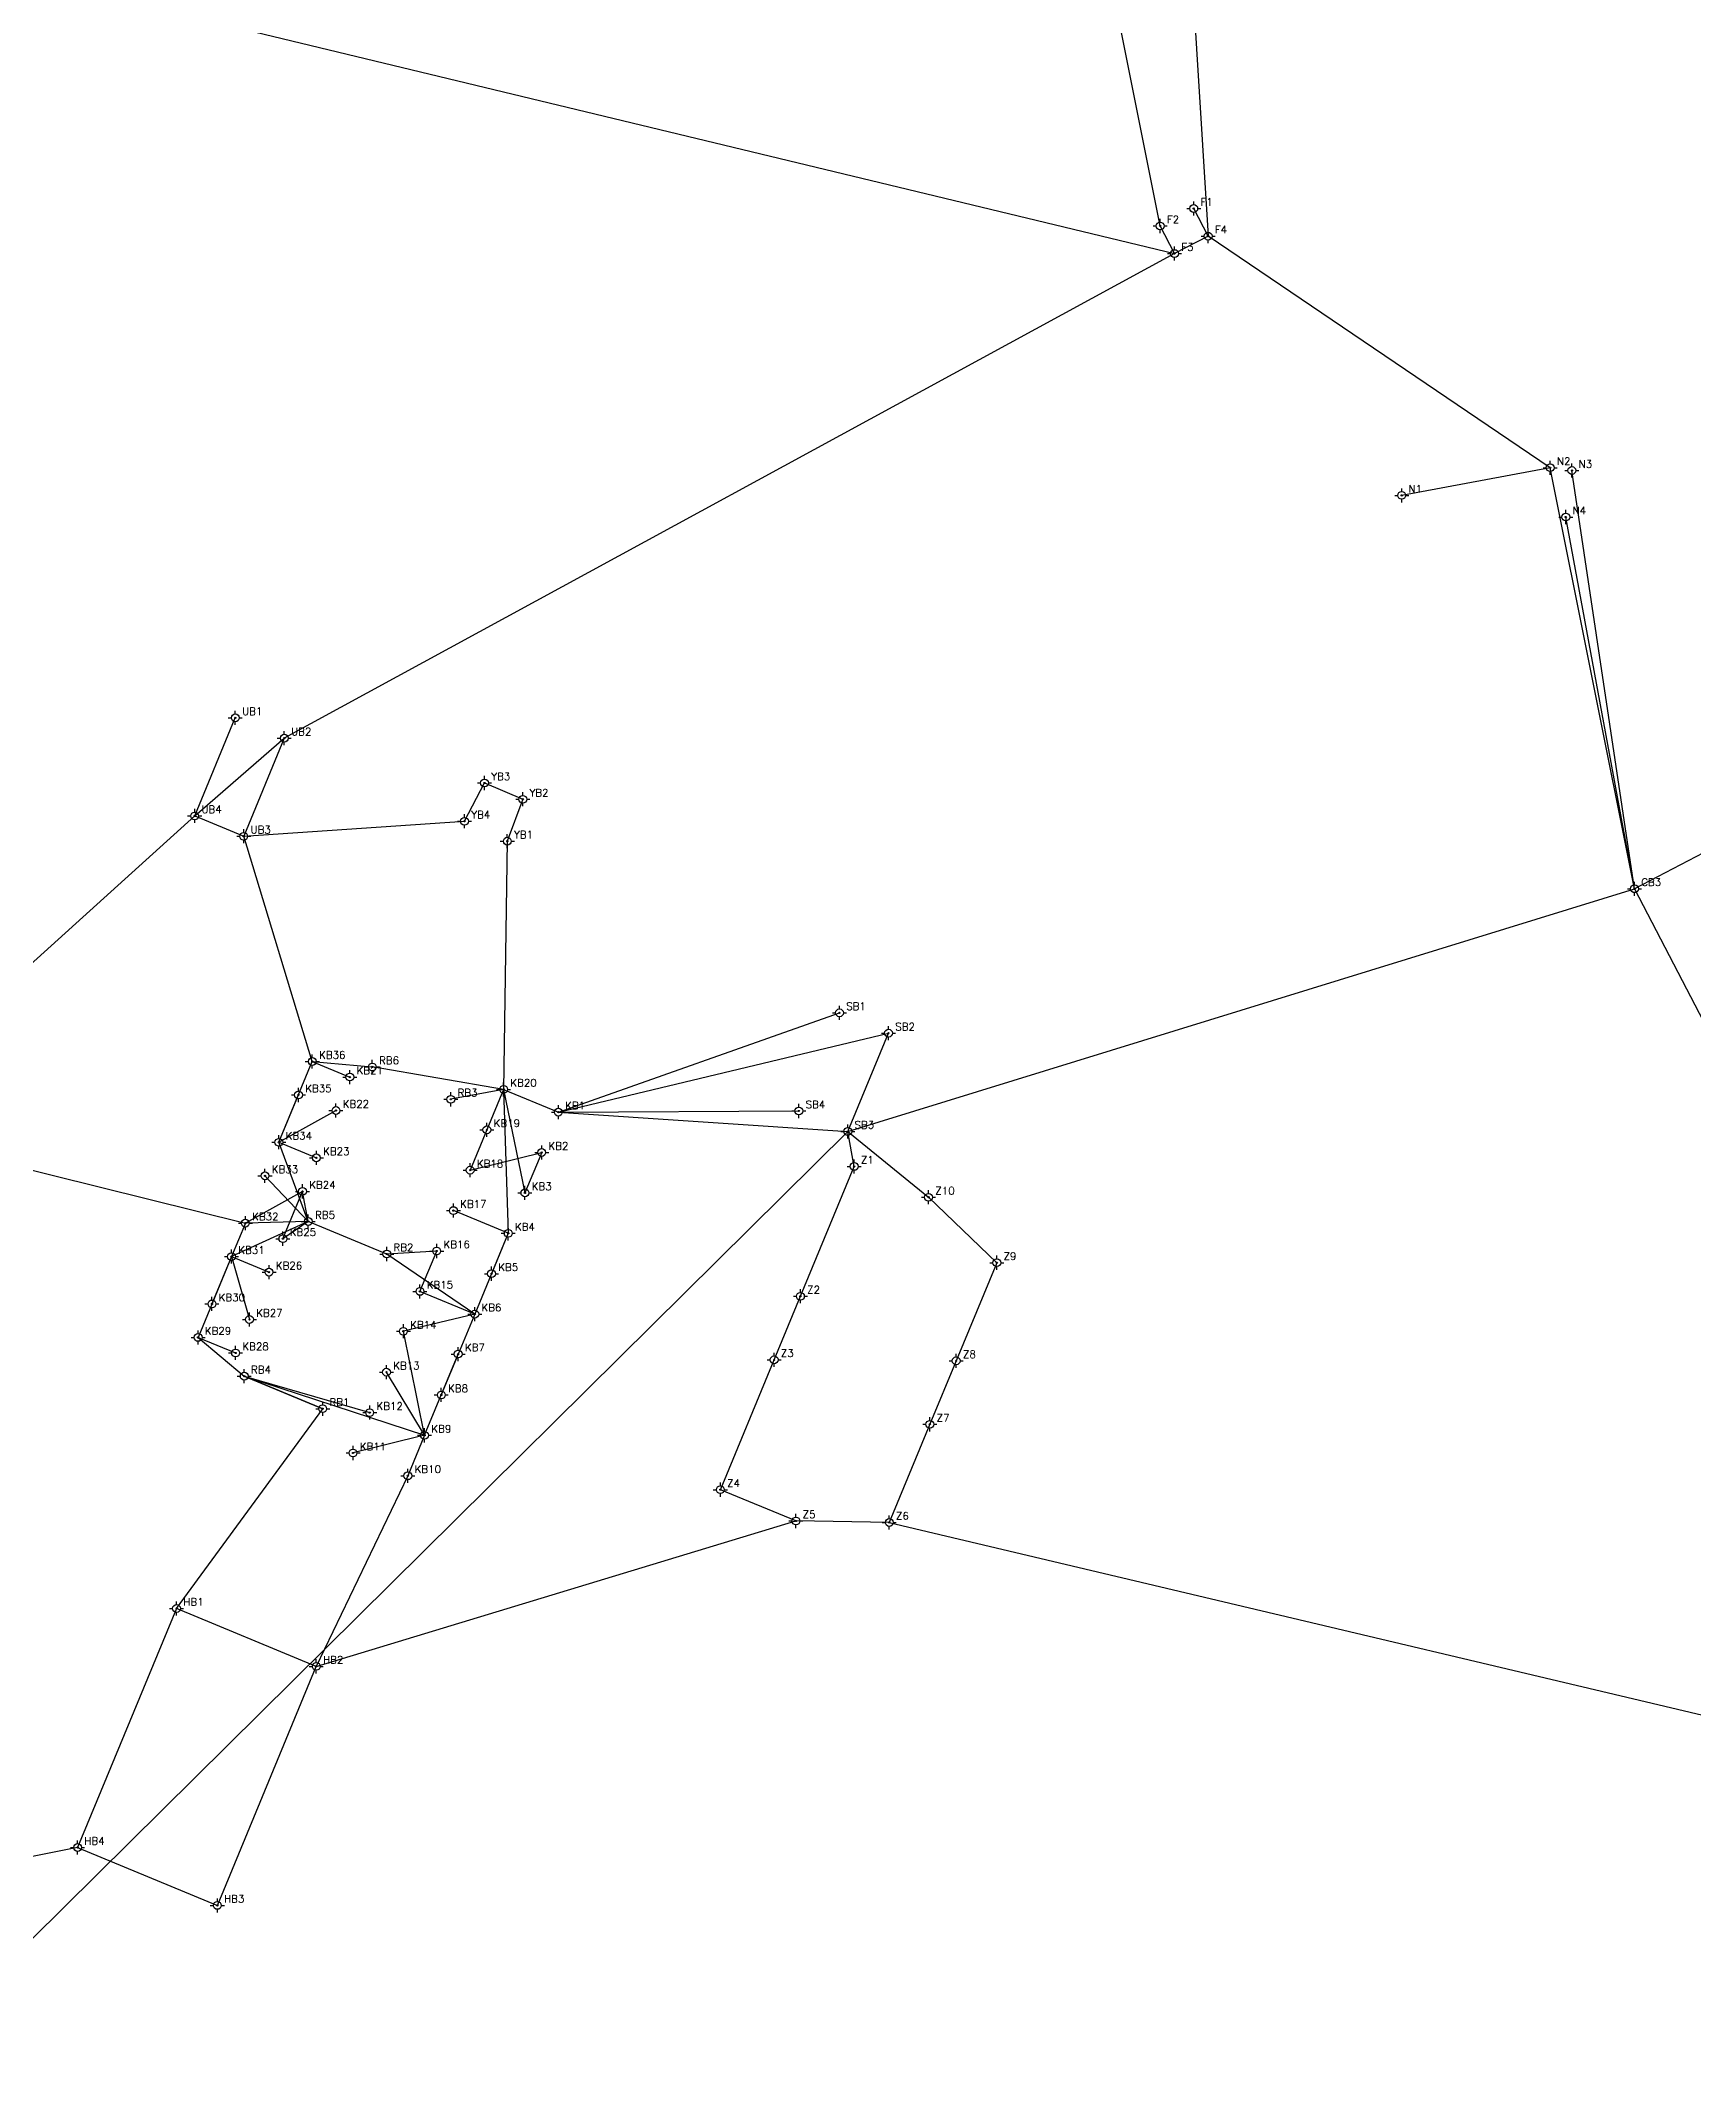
# Model space of a CAD drawing. Header units: millimetres. Extents: x 597474 to 598420, y 1993798 to 1995321.
# Drawn here: x 597835 to 598099.7, y 1994746 to 1995069.8 of the extents above; entities that cross this region are included whole.
import ezdxf
from ezdxf.enums import TextEntityAlignment as Align

# ---------------------------------------------------------------- set-up
doc = ezdxf.new("R2010")
doc.units = ezdxf.units.MM
doc.header["$LTSCALE"] = 0.5
doc.header["$PDMODE"] = 3
doc.header["$PDSIZE"] = 0.04
for name, color, linetype in [('91230_導線點', 7, 'Continuous'), ('CPtElev', 1, 'Continuous'), ('CPtName', 5, 'Continuous'), ('Point3D', 7, 'Continuous'), ('水準測線', 4, 'Continuous')]:
    doc.layers.add(name, color=color, linetype=linetype)
doc.styles.add('CPTELEV', font='romand.shx')
doc.styles.add('CPTNAME', font='romand.shx')
doc.styles.add('細明體', font='')
doc.styles.get('細明體').set_extended_font_data('MingLiU')

# ---------------------------------------------------------------- blocks, each defined once
blk = doc.blocks.new('302')
for points in [[(-2.25, 0), (-1.25, 0)], [(0, 1.25), (0, 2.25)], [(1.25, 0), (2.25, 0)], [(0, -2.25), (0, -1.25)]]:
    blk.add_lwpolyline(points)
for radius in [1.25, 0.2]:
    blk.add_circle((0, 0), radius)
at = {"style": '細明體'}
blk.add_attdef('PT_NO', text='', height=1.88, dxfattribs=at).set_placement((0, 3), align=Align.BOTTOM_CENTER)
blk.add_attdef('HEIGHT', text='', height=1.88, dxfattribs=at).set_placement((3, 0), align=Align.MIDDLE_LEFT)
blk.add_attdef('DESCRIPTION', text='', height=1.88, dxfattribs=at).set_placement((0, -3), align=Align.TOP_CENTER)
blk = doc.blocks.new('CPT')
at = {"layer": 'Point3D'}
blk.add_point((0, 0), dxfattribs=at)
at = {"layer": 'CPtElev', "style": 'CPTELEV'}
blk.add_attdef('CPTELEV', (2.17, -3), '', height=2.4, dxfattribs=at)
at = {"layer": 'CPtName', "style": 'CPTNAME'}
blk.add_attdef('CPTNAME', (2.17, 0.89), '', height=2.4, dxfattribs=at)

msp = doc.modelspace()

# ---------------------------------------------------------------- linework, layer by layer
at = {"layer": '水準測線'}
for points in [[(598017.33, 1995113.08), (598021.98, 1995038.48)], [(598014.3, 1995040.1), (598001.37, 1995104.77)], [(597841.4, 1995077.97), (598016.6, 1995035.68)], [(598021.98, 1995038.48), (598019.68, 1995042.9)], [(598016.6, 1995035.68), (598014.3, 1995040.1)], [(598021.98, 1995038.48), (598016.6, 1995035.68)], [(598076.76, 1995001.41), (598021.98, 1995038.48)], [(598076.76, 1995001.41), (598021.98, 1995038.48)], [(598016.6, 1995035.68), (597874.06, 1994958.12)], [(598076.76, 1995001.41), (598052.98, 1994996.98)], [(598090.26, 1994934.02), (598076.76, 1995001.41)], [(598090.26, 1994934.02), (598080.23, 1995000.96)], [(598090.26, 1994934.02), (598079.25, 1994993.52)], [(597859.71, 1994945.67), (597866.21, 1994961.38)], [(597859.71, 1994945.67), (597874.06, 1994958.12)], [(597874.06, 1994958.12), (597867.56, 1994942.42)], [(597902.91, 1994944.82), (597906.12, 1994950.95)], [(597906.12, 1994950.95), (597912.25, 1994948.34)], [(597819.89, 1994909.68), (597859.71, 1994945.67)], [(597859.71, 1994945.67), (597867.56, 1994942.42)], [(597912.25, 1994948.34), (597909.77, 1994941.63)], [(597867.56, 1994942.42), (597902.91, 1994944.82)], [(597878.55, 1994906.37), (597867.56, 1994942.42)], [(598106.22, 1994942.34), (598090.26, 1994934.02)], [(597909.77, 1994941.63), (597909.18, 1994901.91)], [(597964.29, 1994895.18), (598090.26, 1994934.02)], [(598090.26, 1994934.02), (598107.57, 1994900.76)], [(597917.95, 1994898.27), (597962.96, 1994914.16)], [(597917.95, 1994898.27), (597970.81, 1994910.91)], [(597964.29, 1994895.18), (597970.81, 1994910.91)], [(597873.19, 1994893.44), (597878.55, 1994906.37)], [(597878.55, 1994906.37), (597884.56, 1994903.88)], [(597878.55, 1994906.37), (597888.15, 1994905.5)], [(597909.18, 1994901.91), (597888.15, 1994905.5)], [(597873.19, 1994893.44), (597876.33, 1994901.01)], [(597909.18, 1994901.91), (597900.72, 1994900.32)], [(597909.18, 1994901.91), (597906.5, 1994895.44)], [(597909.18, 1994901.91), (597917.95, 1994898.27)], [(597909.18, 1994901.91), (597912.59, 1994885.34)], [(597909.18, 1994901.91), (597909.92, 1994878.87)], [(597873.19, 1994893.44), (597882.33, 1994898.52)], [(597917.95, 1994898.27), (597956.45, 1994898.45)], [(597917.95, 1994898.27), (597964.29, 1994895.18)], [(597765.57, 1994698.62), (597964.29, 1994895.18)], [(597813.39, 1994893.97), (597867.83, 1994880.5)], [(597906.5, 1994895.44), (597903.82, 1994888.98)], [(597965.31, 1994889.58), (597964.29, 1994895.18)], [(597964.29, 1994895.18), (597977.22, 1994884.64)], [(597877.9, 1994880.77), (597873.19, 1994893.44)], [(597873.19, 1994893.44), (597879.2, 1994890.95)], [(597903.82, 1994888.98), (597915.28, 1994891.81)], [(597915.28, 1994891.81), (597912.59, 1994885.34)], [(597877.9, 1994880.77), (597870.97, 1994888.08)], [(597956.7, 1994868.79), (597965.31, 1994889.58)], [(597876.98, 1994885.59), (597867.83, 1994880.5)], [(597873.84, 1994878.01), (597876.98, 1994885.59)], [(597877.9, 1994880.77), (597876.98, 1994885.59)], [(597977.22, 1994884.64), (597988.15, 1994874.17)], [(597877.9, 1994880.77), (597865.61, 1994875.14)], [(597877.9, 1994880.77), (597867.83, 1994880.5)], [(597877.9, 1994880.77), (597873.84, 1994878.01)], [(597890.47, 1994875.56), (597877.9, 1994880.77)], [(597909.92, 1994878.87), (597901.14, 1994882.51)], [(597867.83, 1994880.5), (597865.61, 1994875.14)], [(597909.92, 1994878.87), (597904.56, 1994865.94)], [(597909.92, 1994878.87), (597907.24, 1994872.41)], [(597865.61, 1994875.14), (597860.26, 1994862.21)], [(597865.61, 1994875.14), (597862.48, 1994867.57)], [(597865.61, 1994875.14), (597871.62, 1994872.66)], [(597865.61, 1994875.14), (597868.48, 1994865.08)], [(597898.46, 1994876.04), (597890.47, 1994875.56)], [(597904.56, 1994865.94), (597890.47, 1994875.56)], [(597895.78, 1994869.57), (597898.46, 1994876.04)], [(597988.15, 1994874.17), (597981.64, 1994858.46)], [(597904.56, 1994865.94), (597895.78, 1994869.57)], [(597952.49, 1994858.63), (597956.7, 1994868.79)], [(597904.56, 1994865.94), (597893.13, 1994863.19)], [(597904.56, 1994865.94), (597901.91, 1994859.55)], [(597860.26, 1994862.21), (597866.26, 1994859.72)], [(597860.26, 1994862.21), (597867.65, 1994856.01)], [(597896.52, 1994846.54), (597893.13, 1994863.19)], [(597896.52, 1994846.54), (597901.91, 1994859.55)], [(597901.91, 1994859.55), (597899.2, 1994853)], [(597943.88, 1994837.84), (597952.49, 1994858.63)], [(597981.64, 1994858.46), (597977.43, 1994848.3)], [(597867.65, 1994856.01), (597880.21, 1994850.8)], [(597867.65, 1994856.01), (597887.74, 1994850.17)], [(597867.65, 1994856.01), (597896.52, 1994846.54)], [(597880.21, 1994850.8), (597867.65, 1994856.01)], [(597867.65, 1994856.01), (597896.52, 1994846.54)], [(597896.52, 1994846.54), (597890.42, 1994856.64)], [(597856.81, 1994818.83), (597880.21, 1994850.8)], [(597856.81, 1994818.83), (597880.21, 1994850.8)], [(597896.52, 1994846.54), (597885.07, 1994843.71)], [(597896.52, 1994846.54), (597893.84, 1994840.07)], [(597896.52, 1994846.54), (597893.84, 1994840.07)], [(597977.43, 1994848.3), (597970.93, 1994832.59)], [(597893.84, 1994840.07), (597879.18, 1994809.56)], [(597893.84, 1994840.07), (597879.18, 1994809.56)], [(597955.98, 1994832.83), (597943.88, 1994837.84)], [(597879.18, 1994809.56), (597955.98, 1994832.83)], [(597970.93, 1994832.59), (597955.98, 1994832.83)], [(597970.93, 1994832.59), (598143.59, 1994791.74)], [(597856.81, 1994818.83), (597840.97, 1994780.57)], [(597879.18, 1994809.56), (597856.81, 1994818.83)], [(597879.18, 1994809.56), (597856.81, 1994818.83)], [(597863.34, 1994771.3), (597879.18, 1994809.56)], [(597840.97, 1994780.57), (597801.68, 1994772.71)], [(597840.97, 1994780.57), (597863.34, 1994771.3)]]:
    msp.add_lwpolyline(points, dxfattribs=at)

# ---------------------------------------------------------------- block references
at = {"layer": '91230_導線點', "xscale": 0.5, "yscale": 0.5, "zscale": 0.5}
for p in [(598019.68, 1995042.9, -999), (598014.3, 1995040.1, -999), (598021.98, 1995038.48, -999), (598016.6, 1995035.68, -999), (598076.76, 1995001.41, -999), (598080.23, 1995000.96, -999), (598052.98, 1994996.98, -999), (598079.25, 1994993.52, -999), (597866.21, 1994961.38, -999), (597874.06, 1994958.12, -999), (597906.12, 1994950.95, -999), (597912.25, 1994948.34, -999), (597859.71, 1994945.67, -999), (597902.91, 1994944.82, -999), (597867.56, 1994942.42, -999), (597909.77, 1994941.63, -999), (598090.26, 1994934.02, -999), (597962.96, 1994914.16, -999), (597970.81, 1994910.91, -999), (597878.55, 1994906.37, -999), (597884.56, 1994903.88, -999), (597888.15, 1994905.5, -999), (597876.33, 1994901.01, -999), (597900.72, 1994900.32, -999), (597909.18, 1994901.91, -999), (597882.33, 1994898.52, -999), (597917.95, 1994898.27, -999), (597956.45, 1994898.45, -999), (597873.19, 1994893.44, -999), (597906.5, 1994895.44, -999), (597964.29, 1994895.18, -999), (597879.2, 1994890.95, -999), (597915.28, 1994891.81, -999), (597965.31, 1994889.58, -999), (597870.97, 1994888.08, -999), (597903.82, 1994888.98, -999), (597876.98, 1994885.59, -999), (597912.59, 1994885.34, -999), (597977.22, 1994884.64, -999), (597867.83, 1994880.5, -999), (597877.9, 1994880.77, -999), (597901.14, 1994882.51, -999), (597873.84, 1994878.01, -999), (597909.92, 1994878.87, -999), (597865.61, 1994875.14, -999), (597890.47, 1994875.56, -999), (597898.46, 1994876.04, -999), (597988.15, 1994874.17, -999), (597871.62, 1994872.66, -999), (597907.24, 1994872.41, -999), (597862.48, 1994867.57, -999), (597895.78, 1994869.57, -999), (597956.7, 1994868.79, -999), (597868.48, 1994865.08, -999), (597904.56, 1994865.94, -999), (597860.26, 1994862.21, -999), (597893.13, 1994863.19, -999), (597866.26, 1994859.72, -999), (597901.91, 1994859.55, -999), (597952.49, 1994858.63, -999), (597981.64, 1994858.46, -999), (597867.65, 1994856.01, -999), (597890.42, 1994856.64, -999), (597880.21, 1994850.8, -999), (597899.2, 1994853, -999), (597887.74, 1994850.17, -999), (597977.43, 1994848.3, -999), (597896.52, 1994846.54, -999), (597885.07, 1994843.71, -999), (597893.84, 1994840.07, -999), (597943.88, 1994837.84, -999), (597955.98, 1994832.83, -999), (597970.93, 1994832.59, -999), (597856.81, 1994818.83, -999), (597879.18, 1994809.56, -999), (597840.97, 1994780.57, -999), (597863.34, 1994771.3, -999)]:
    msp.add_blockref('302', p, dxfattribs=at)
at = {"layer": '91230_導線點'}
ref = msp.add_blockref('CPT', (598019.68, 1995042.9, -999), dxfattribs=dict(at, xscale=0.5, yscale=0.5, zscale=0.5))
ref.add_attrib('CPTNAME', 'F1', (598020.76, 1995043.35, -999), dxfattribs={"layer": 'CPtName', "height": 1.2, "style": 'CPTNAME'})
ref = msp.add_blockref('CPT', (598014.3, 1995040.1, -999), dxfattribs=dict(at, xscale=0.5, yscale=0.5, zscale=0.5))
ref.add_attrib('CPTNAME', 'F2', (598015.39, 1995040.55, -999), dxfattribs={"layer": 'CPtName', "height": 1.2, "style": 'CPTNAME'})
ref = msp.add_blockref('CPT', (598021.98, 1995038.48, -999), dxfattribs=dict(at, xscale=0.5, yscale=0.5, zscale=0.5))
ref.add_attrib('CPTNAME', 'F4', (598023.07, 1995038.93, -999), dxfattribs={"layer": 'CPtName', "height": 1.2, "style": 'CPTNAME'})
ref = msp.add_blockref('CPT', (598016.6, 1995035.68, -999), dxfattribs=dict(at, xscale=0.5, yscale=0.5, zscale=0.5))
ref.add_attrib('CPTNAME', 'F3', (598017.69, 1995036.13, -999), dxfattribs={"layer": 'CPtName', "height": 1.2, "style": 'CPTNAME'})
ref = msp.add_blockref('CPT', (598076.76, 1995001.41, -999), dxfattribs=dict(at, xscale=0.5, yscale=0.5, zscale=0.5))
ref.add_attrib('CPTNAME', 'N2', (598077.85, 1995001.86, -999), dxfattribs={"layer": 'CPtName', "height": 1.2, "style": 'CPTNAME'})
ref = msp.add_blockref('CPT', (598080.23, 1995000.96, -999), dxfattribs=dict(at, xscale=0.5, yscale=0.5, zscale=0.5))
ref.add_attrib('CPTNAME', 'N3', (598081.32, 1995001.4, -999), dxfattribs={"layer": 'CPtName', "height": 1.2, "style": 'CPTNAME'})
ref = msp.add_blockref('CPT', (598052.98, 1994996.98, -999), dxfattribs=dict(at, xscale=0.5, yscale=0.5, zscale=0.5))
ref.add_attrib('CPTNAME', 'N1', (598054.07, 1994997.43, -999), dxfattribs={"layer": 'CPtName', "height": 1.2, "style": 'CPTNAME'})
ref = msp.add_blockref('CPT', (598079.25, 1994993.52, -999), dxfattribs=dict(at, xscale=0.5, yscale=0.5, zscale=0.5))
ref.add_attrib('CPTNAME', 'N4', (598080.34, 1994993.97, -999), dxfattribs={"layer": 'CPtName', "height": 1.2, "style": 'CPTNAME'})
ref = msp.add_blockref('CPT', (597866.21, 1994961.38, -999), dxfattribs=dict(at, xscale=0.5, yscale=0.5, zscale=0.5))
ref.add_attrib('CPTNAME', 'UB1', (597867.3, 1994961.82, -999), dxfattribs={"layer": 'CPtName', "height": 1.2, "style": 'CPTNAME'})
ref = msp.add_blockref('CPT', (597874.06, 1994958.12, -999), dxfattribs=dict(at, xscale=0.5, yscale=0.5, zscale=0.5))
ref.add_attrib('CPTNAME', 'UB2', (597875.15, 1994958.57, -999), dxfattribs={"layer": 'CPtName', "height": 1.2, "style": 'CPTNAME'})
ref = msp.add_blockref('CPT', (597906.12, 1994950.95, -999), dxfattribs=dict(at, xscale=0.5, yscale=0.5, zscale=0.5))
ref.add_attrib('CPTNAME', 'YB3', (597907.21, 1994951.39, -999), dxfattribs={"layer": 'CPtName', "height": 1.2, "style": 'CPTNAME'})
ref = msp.add_blockref('CPT', (597912.25, 1994948.34, -999), dxfattribs=dict(at, xscale=0.5, yscale=0.5, zscale=0.5))
ref.add_attrib('CPTNAME', 'YB2', (597913.33, 1994948.78, -999), dxfattribs={"layer": 'CPtName', "height": 1.2, "style": 'CPTNAME'})
ref = msp.add_blockref('CPT', (597859.71, 1994945.67, -999), dxfattribs=dict(at, xscale=0.5, yscale=0.5, zscale=0.5))
ref.add_attrib('CPTNAME', 'UB4', (597860.79, 1994946.12, -999), dxfattribs={"layer": 'CPtName', "height": 1.2, "style": 'CPTNAME'})
ref = msp.add_blockref('CPT', (597902.91, 1994944.82, -999), dxfattribs=dict(at, xscale=0.5, yscale=0.5, zscale=0.5))
ref.add_attrib('CPTNAME', 'YB4', (597904, 1994945.27, -999), dxfattribs={"layer": 'CPtName', "height": 1.2, "style": 'CPTNAME'})
ref = msp.add_blockref('CPT', (597867.56, 1994942.42, -999), dxfattribs=dict(at, xscale=0.5, yscale=0.5, zscale=0.5))
ref.add_attrib('CPTNAME', 'UB3', (597868.65, 1994942.87, -999), dxfattribs={"layer": 'CPtName', "height": 1.2, "style": 'CPTNAME'})
ref = msp.add_blockref('CPT', (597909.77, 1994941.63, -999), dxfattribs=dict(at, xscale=0.5, yscale=0.5, zscale=0.5))
ref.add_attrib('CPTNAME', 'YB1', (597910.85, 1994942.08, -999), dxfattribs={"layer": 'CPtName', "height": 1.2, "style": 'CPTNAME'})
ref = msp.add_blockref('CPT', (598090.26, 1994934.02, -999), dxfattribs=dict(at, xscale=0.5, yscale=0.5, zscale=0.5))
ref.add_attrib('CPTNAME', 'CB3', (598091.34, 1994934.47, -999), dxfattribs={"layer": 'CPtName', "height": 1.2, "style": 'CPTNAME'})
ref = msp.add_blockref('CPT', (597962.96, 1994914.16, -999), dxfattribs=dict(at, xscale=0.5, yscale=0.5, zscale=0.5))
ref.add_attrib('CPTNAME', 'SB1', (597964.04, 1994914.61, -999), dxfattribs={"layer": 'CPtName', "height": 1.2, "style": 'CPTNAME'})
ref = msp.add_blockref('CPT', (597970.81, 1994910.91, -999), dxfattribs=dict(at, xscale=0.5, yscale=0.5, zscale=0.5))
ref.add_attrib('CPTNAME', 'SB2', (597971.9, 1994911.35, -999), dxfattribs={"layer": 'CPtName', "height": 1.2, "style": 'CPTNAME'})
ref = msp.add_blockref('CPT', (597878.55, 1994906.37, -999), dxfattribs=dict(at, xscale=0.5, yscale=0.5, zscale=0.5))
ref.add_attrib('CPTNAME', 'KB36', (597879.64, 1994906.82, -999), dxfattribs={"layer": 'CPtName', "height": 1.2, "style": 'CPTNAME'})
ref = msp.add_blockref('CPT', (597888.15, 1994905.5, -999), dxfattribs=dict(at, xscale=0.5, yscale=0.5, zscale=0.5))
ref.add_attrib('CPTNAME', 'RB6', (597889.24, 1994905.95, -999), dxfattribs={"layer": 'CPtName', "height": 1.2, "style": 'CPTNAME'})
ref = msp.add_blockref('CPT', (597884.56, 1994903.88, -999), dxfattribs=dict(at, xscale=0.5, yscale=0.5, zscale=0.5))
ref.add_attrib('CPTNAME', 'KB21', (597885.64, 1994904.33, -999), dxfattribs={"layer": 'CPtName', "height": 1.2, "style": 'CPTNAME'})
ref = msp.add_blockref('CPT', (597909.18, 1994901.91, -999), dxfattribs=dict(at, xscale=0.5, yscale=0.5, zscale=0.5))
ref.add_attrib('CPTNAME', 'KB20', (597910.26, 1994902.36, -999), dxfattribs={"layer": 'CPtName', "height": 1.2, "style": 'CPTNAME'})
ref = msp.add_blockref('CPT', (597876.33, 1994901.01, -999), dxfattribs=dict(at, xscale=0.5, yscale=0.5, zscale=0.5))
ref.add_attrib('CPTNAME', 'KB35', (597877.42, 1994901.46, -999), dxfattribs={"layer": 'CPtName', "height": 1.2, "style": 'CPTNAME'})
ref = msp.add_blockref('CPT', (597882.33, 1994898.52, -999), dxfattribs=dict(at, xscale=0.5, yscale=0.5, zscale=0.5))
ref.add_attrib('CPTNAME', 'KB22', (597883.42, 1994898.97, -999), dxfattribs={"layer": 'CPtName', "height": 1.2, "style": 'CPTNAME'})
ref = msp.add_blockref('CPT', (597900.72, 1994900.32, -999), dxfattribs=dict(at, xscale=0.5, yscale=0.5, zscale=0.5))
ref.add_attrib('CPTNAME', 'RB3', (597901.81, 1994900.77, -999), dxfattribs={"layer": 'CPtName', "height": 1.2, "style": 'CPTNAME'})
ref = msp.add_blockref('CPT', (597906.5, 1994895.44, -999), dxfattribs=dict(at, xscale=0.5, yscale=0.5, zscale=0.5))
ref.add_attrib('CPTNAME', 'KB19', (597907.59, 1994895.89, -999), dxfattribs={"layer": 'CPtName', "height": 1.2, "style": 'CPTNAME'})
ref = msp.add_blockref('CPT', (597917.95, 1994898.27, -999), dxfattribs=dict(at, xscale=0.5, yscale=0.5, zscale=0.5))
ref.add_attrib('CPTNAME', 'KB1', (597919.04, 1994898.72, -999), dxfattribs={"layer": 'CPtName', "height": 1.2, "style": 'CPTNAME'})
ref = msp.add_blockref('CPT', (597956.45, 1994898.45, -999), dxfattribs=dict(at, xscale=0.5, yscale=0.5, zscale=0.5))
ref.add_attrib('CPTNAME', 'SB4', (597957.54, 1994898.9, -999), dxfattribs={"layer": 'CPtName', "height": 1.2, "style": 'CPTNAME'})
ref = msp.add_blockref('CPT', (597873.19, 1994893.44, -999), dxfattribs=dict(at, xscale=0.5, yscale=0.5, zscale=0.5))
ref.add_attrib('CPTNAME', 'KB34', (597874.28, 1994893.88, -999), dxfattribs={"layer": 'CPtName', "height": 1.2, "style": 'CPTNAME'})
ref = msp.add_blockref('CPT', (597964.29, 1994895.18, -999), dxfattribs=dict(at, xscale=0.5, yscale=0.5, zscale=0.5))
ref.add_attrib('CPTNAME', 'SB3', (597965.38, 1994895.62, -999), dxfattribs={"layer": 'CPtName', "height": 1.2, "style": 'CPTNAME'})
ref = msp.add_blockref('CPT', (597879.2, 1994890.95, -999), dxfattribs=dict(at, xscale=0.5, yscale=0.5, zscale=0.5))
ref.add_attrib('CPTNAME', 'KB23', (597880.28, 1994891.39, -999), dxfattribs={"layer": 'CPtName', "height": 1.2, "style": 'CPTNAME'})
ref = msp.add_blockref('CPT', (597903.82, 1994888.98, -999), dxfattribs=dict(at, xscale=0.5, yscale=0.5, zscale=0.5))
ref.add_attrib('CPTNAME', 'KB18', (597904.9, 1994889.42, -999), dxfattribs={"layer": 'CPtName', "height": 1.2, "style": 'CPTNAME'})
ref = msp.add_blockref('CPT', (597915.28, 1994891.81, -999), dxfattribs=dict(at, xscale=0.5, yscale=0.5, zscale=0.5))
ref.add_attrib('CPTNAME', 'KB2', (597916.36, 1994892.25, -999), dxfattribs={"layer": 'CPtName', "height": 1.2, "style": 'CPTNAME'})
ref = msp.add_blockref('CPT', (597965.31, 1994889.58, -999), dxfattribs=dict(at, xscale=0.5, yscale=0.5, zscale=0.5))
ref.add_attrib('CPTNAME', 'Z1', (597966.39, 1994890.03, -999), dxfattribs={"layer": 'CPtName', "height": 1.2, "style": 'CPTNAME'})
ref = msp.add_blockref('CPT', (597870.97, 1994888.08, -999), dxfattribs=dict(at, xscale=0.5, yscale=0.5, zscale=0.5))
ref.add_attrib('CPTNAME', 'KB33', (597872.06, 1994888.52, -999), dxfattribs={"layer": 'CPtName', "height": 1.2, "style": 'CPTNAME'})
ref = msp.add_blockref('CPT', (597876.98, 1994885.59, -999), dxfattribs=dict(at, xscale=0.5, yscale=0.5, zscale=0.5))
ref.add_attrib('CPTNAME', 'KB24', (597878.06, 1994886.04, -999), dxfattribs={"layer": 'CPtName', "height": 1.2, "style": 'CPTNAME'})
ref = msp.add_blockref('CPT', (597901.14, 1994882.51, -999), dxfattribs=dict(at, xscale=0.5, yscale=0.5, zscale=0.5))
ref.add_attrib('CPTNAME', 'KB17', (597902.22, 1994882.96, -999), dxfattribs={"layer": 'CPtName', "height": 1.2, "style": 'CPTNAME'})
ref = msp.add_blockref('CPT', (597912.59, 1994885.34, -999), dxfattribs=dict(at, xscale=0.5, yscale=0.5, zscale=0.5))
ref.add_attrib('CPTNAME', 'KB3', (597913.68, 1994885.79, -999), dxfattribs={"layer": 'CPtName', "height": 1.2, "style": 'CPTNAME'})
ref = msp.add_blockref('CPT', (597977.22, 1994884.64, -999), dxfattribs=dict(at, xscale=0.5, yscale=0.5, zscale=0.5))
ref.add_attrib('CPTNAME', 'Z10', (597978.31, 1994885.09, -999), dxfattribs={"layer": 'CPtName', "height": 1.2, "style": 'CPTNAME'})
ref = msp.add_blockref('CPT', (597867.83, 1994880.5, -999), dxfattribs=dict(at, xscale=0.5, yscale=0.5, zscale=0.5))
ref.add_attrib('CPTNAME', 'KB32', (597868.92, 1994880.95, -999), dxfattribs={"layer": 'CPtName', "height": 1.2, "style": 'CPTNAME'})
ref = msp.add_blockref('CPT', (597877.9, 1994880.77, -999), dxfattribs=dict(at, xscale=0.5, yscale=0.5, zscale=0.5))
ref.add_attrib('CPTNAME', 'RB5', (597878.99, 1994881.21, -999), dxfattribs={"layer": 'CPtName', "height": 1.2, "style": 'CPTNAME'})
ref = msp.add_blockref('CPT', (597873.84, 1994878.01, -999), dxfattribs=dict(at, xscale=0.5, yscale=0.5, zscale=0.5))
ref.add_attrib('CPTNAME', 'KB25', (597874.93, 1994878.46, -999), dxfattribs={"layer": 'CPtName', "height": 1.2, "style": 'CPTNAME'})
ref = msp.add_blockref('CPT', (597898.46, 1994876.04, -999), dxfattribs=dict(at, xscale=0.5, yscale=0.5, zscale=0.5))
ref.add_attrib('CPTNAME', 'KB16', (597899.55, 1994876.49, -999), dxfattribs={"layer": 'CPtName', "height": 1.2, "style": 'CPTNAME'})
ref = msp.add_blockref('CPT', (597909.92, 1994878.87, -999), dxfattribs=dict(at, xscale=0.5, yscale=0.5, zscale=0.5))
ref.add_attrib('CPTNAME', 'KB4', (597911, 1994879.32, -999), dxfattribs={"layer": 'CPtName', "height": 1.2, "style": 'CPTNAME'})
ref = msp.add_blockref('CPT', (597865.61, 1994875.14, -999), dxfattribs=dict(at, xscale=0.5, yscale=0.5, zscale=0.5))
ref.add_attrib('CPTNAME', 'KB31', (597866.7, 1994875.59, -999), dxfattribs={"layer": 'CPtName', "height": 1.2, "style": 'CPTNAME'})
ref = msp.add_blockref('CPT', (597871.62, 1994872.66, -999), dxfattribs=dict(at, xscale=0.5, yscale=0.5, zscale=0.5))
ref.add_attrib('CPTNAME', 'KB26', (597872.71, 1994873.1, -999), dxfattribs={"layer": 'CPtName', "height": 1.2, "style": 'CPTNAME'})
ref = msp.add_blockref('CPT', (597890.47, 1994875.56, -999), dxfattribs=dict(at, xscale=0.5, yscale=0.5, zscale=0.5))
ref.add_attrib('CPTNAME', 'RB2', (597891.55, 1994876.01, -999), dxfattribs={"layer": 'CPtName', "height": 1.2, "style": 'CPTNAME'})
ref = msp.add_blockref('CPT', (597988.15, 1994874.17, -999), dxfattribs=dict(at, xscale=0.5, yscale=0.5, zscale=0.5))
ref.add_attrib('CPTNAME', 'Z9', (597989.23, 1994874.61, -999), dxfattribs={"layer": 'CPtName', "height": 1.2, "style": 'CPTNAME'})
ref = msp.add_blockref('CPT', (597895.78, 1994869.57, -999), dxfattribs=dict(at, xscale=0.5, yscale=0.5, zscale=0.5))
ref.add_attrib('CPTNAME', 'KB15', (597896.87, 1994870.02, -999), dxfattribs={"layer": 'CPtName', "height": 1.2, "style": 'CPTNAME'})
ref = msp.add_blockref('CPT', (597907.24, 1994872.41, -999), dxfattribs=dict(at, xscale=0.5, yscale=0.5, zscale=0.5))
ref.add_attrib('CPTNAME', 'KB5', (597908.32, 1994872.85, -999), dxfattribs={"layer": 'CPtName', "height": 1.2, "style": 'CPTNAME'})
ref = msp.add_blockref('CPT', (597862.48, 1994867.57, -999), dxfattribs=dict(at, xscale=0.5, yscale=0.5, zscale=0.5))
ref.add_attrib('CPTNAME', 'KB30', (597863.56, 1994868.01, -999), dxfattribs={"layer": 'CPtName', "height": 1.2, "style": 'CPTNAME'})
ref = msp.add_blockref('CPT', (597956.7, 1994868.79, -999), dxfattribs=dict(at, xscale=0.5, yscale=0.5, zscale=0.5))
ref.add_attrib('CPTNAME', 'Z2', (597957.78, 1994869.24, -999), dxfattribs={"layer": 'CPtName', "height": 1.2, "style": 'CPTNAME'})
ref = msp.add_blockref('CPT', (597868.48, 1994865.08, -999), dxfattribs=dict(at, xscale=0.5, yscale=0.5, zscale=0.5))
ref.add_attrib('CPTNAME', 'KB27', (597869.57, 1994865.53, -999), dxfattribs={"layer": 'CPtName', "height": 1.2, "style": 'CPTNAME'})
ref = msp.add_blockref('CPT', (597893.13, 1994863.19, -999), dxfattribs=dict(at, xscale=0.5, yscale=0.5, zscale=0.5))
ref.add_attrib('CPTNAME', 'KB14', (597894.22, 1994863.63, -999), dxfattribs={"layer": 'CPtName', "height": 1.2, "style": 'CPTNAME'})
ref = msp.add_blockref('CPT', (597904.56, 1994865.94, -999), dxfattribs=dict(at, xscale=0.5, yscale=0.5, zscale=0.5))
ref.add_attrib('CPTNAME', 'KB6', (597905.64, 1994866.39, -999), dxfattribs={"layer": 'CPtName', "height": 1.2, "style": 'CPTNAME'})
ref = msp.add_blockref('CPT', (597860.26, 1994862.21, -999), dxfattribs=dict(at, xscale=0.5, yscale=0.5, zscale=0.5))
ref.add_attrib('CPTNAME', 'KB29', (597861.34, 1994862.65, -999), dxfattribs={"layer": 'CPtName', "height": 1.2, "style": 'CPTNAME'})
ref = msp.add_blockref('CPT', (597866.26, 1994859.72, -999), dxfattribs=dict(at, xscale=0.5, yscale=0.5, zscale=0.5))
ref.add_attrib('CPTNAME', 'KB28', (597867.35, 1994860.17, -999), dxfattribs={"layer": 'CPtName', "height": 1.2, "style": 'CPTNAME'})
ref = msp.add_blockref('CPT', (597890.42, 1994856.64, -999), dxfattribs=dict(at, xscale=0.5, yscale=0.5, zscale=0.5))
ref.add_attrib('CPTNAME', 'KB13', (597891.51, 1994857.09, -999), dxfattribs={"layer": 'CPtName', "height": 1.2, "style": 'CPTNAME'})
ref = msp.add_blockref('CPT', (597901.91, 1994859.55, -999), dxfattribs=dict(at, xscale=0.5, yscale=0.5, zscale=0.5))
ref.add_attrib('CPTNAME', 'KB7', (597903, 1994860, -999), dxfattribs={"layer": 'CPtName', "height": 1.2, "style": 'CPTNAME'})
ref = msp.add_blockref('CPT', (597952.49, 1994858.63, -999), dxfattribs=dict(at, xscale=0.5, yscale=0.5, zscale=0.5))
ref.add_attrib('CPTNAME', 'Z3', (597953.57, 1994859.08, -999), dxfattribs={"layer": 'CPtName', "height": 1.2, "style": 'CPTNAME'})
ref = msp.add_blockref('CPT', (597981.64, 1994858.46, -999), dxfattribs=dict(at, xscale=0.5, yscale=0.5, zscale=0.5))
ref.add_attrib('CPTNAME', 'Z8', (597982.73, 1994858.91, -999), dxfattribs={"layer": 'CPtName', "height": 1.2, "style": 'CPTNAME'})
ref = msp.add_blockref('CPT', (597867.65, 1994856.01, -999), dxfattribs=dict(at, xscale=0.5, yscale=0.5, zscale=0.5))
ref.add_attrib('CPTNAME', 'RB4', (597868.73, 1994856.45, -999), dxfattribs={"layer": 'CPtName', "height": 1.2, "style": 'CPTNAME'})
ref = msp.add_blockref('CPT', (597880.21, 1994850.8, -999), dxfattribs=dict(at, xscale=0.5, yscale=0.5, zscale=0.5))
ref.add_attrib('CPTNAME', 'RB1', (597881.3, 1994851.25, -999), dxfattribs={"layer": 'CPtName', "height": 1.2, "style": 'CPTNAME'})
ref = msp.add_blockref('CPT', (597887.74, 1994850.17, -999), dxfattribs=dict(at, xscale=0.5, yscale=0.5, zscale=0.5))
ref.add_attrib('CPTNAME', 'KB12', (597888.83, 1994850.62, -999), dxfattribs={"layer": 'CPtName', "height": 1.2, "style": 'CPTNAME'})
ref = msp.add_blockref('CPT', (597899.2, 1994853, -999), dxfattribs=dict(at, xscale=0.5, yscale=0.5, zscale=0.5))
ref.add_attrib('CPTNAME', 'KB8', (597900.29, 1994853.45, -999), dxfattribs={"layer": 'CPtName', "height": 1.2, "style": 'CPTNAME'})
ref = msp.add_blockref('CPT', (597977.43, 1994848.3, -999), dxfattribs=dict(at, xscale=0.5, yscale=0.5, zscale=0.5))
ref.add_attrib('CPTNAME', 'Z7', (597978.52, 1994848.74, -999), dxfattribs={"layer": 'CPtName', "height": 1.2, "style": 'CPTNAME'})
ref = msp.add_blockref('CPT', (597885.07, 1994843.71, -999), dxfattribs=dict(at, xscale=0.5, yscale=0.5, zscale=0.5))
ref.add_attrib('CPTNAME', 'KB11', (597886.15, 1994844.15, -999), dxfattribs={"layer": 'CPtName', "height": 1.2, "style": 'CPTNAME'})
ref = msp.add_blockref('CPT', (597896.52, 1994846.54, -999), dxfattribs=dict(at, xscale=0.5, yscale=0.5, zscale=0.5))
ref.add_attrib('CPTNAME', 'KB9', (597897.61, 1994846.98, -999), dxfattribs={"layer": 'CPtName', "height": 1.2, "style": 'CPTNAME'})
ref = msp.add_blockref('CPT', (597893.84, 1994840.07, -999), dxfattribs=dict(at, xscale=0.5, yscale=0.5, zscale=0.5))
ref.add_attrib('CPTNAME', 'KB10', (597894.93, 1994840.52, -999), dxfattribs={"layer": 'CPtName', "height": 1.2, "style": 'CPTNAME'})
ref = msp.add_blockref('CPT', (597943.88, 1994837.84, -999), dxfattribs=dict(at, xscale=0.5, yscale=0.5, zscale=0.5))
ref.add_attrib('CPTNAME', 'Z4', (597944.96, 1994838.29, -999), dxfattribs={"layer": 'CPtName', "height": 1.2, "style": 'CPTNAME'})
ref = msp.add_blockref('CPT', (597955.98, 1994832.83, -999), dxfattribs=dict(at, xscale=0.5, yscale=0.5, zscale=0.5))
ref.add_attrib('CPTNAME', 'Z5', (597957.06, 1994833.28, -999), dxfattribs={"layer": 'CPtName', "height": 1.2, "style": 'CPTNAME'})
ref = msp.add_blockref('CPT', (597970.93, 1994832.59, -999), dxfattribs=dict(at, xscale=0.5, yscale=0.5, zscale=0.5))
ref.add_attrib('CPTNAME', 'Z6', (597972.01, 1994833.04, -999), dxfattribs={"layer": 'CPtName', "height": 1.2, "style": 'CPTNAME'})
ref = msp.add_blockref('CPT', (597856.81, 1994818.83, -999), dxfattribs=dict(at, xscale=0.5, yscale=0.5, zscale=0.5))
ref.add_attrib('CPTNAME', 'HB1', (597857.9, 1994819.28, -999), dxfattribs={"layer": 'CPtName', "height": 1.2, "style": 'CPTNAME'})
ref = msp.add_blockref('CPT', (597879.18, 1994809.56, -999), dxfattribs=dict(at, xscale=0.5, yscale=0.5, zscale=0.5))
ref.add_attrib('CPTNAME', 'HB2', (597880.27, 1994810.01, -999), dxfattribs={"layer": 'CPtName', "height": 1.2, "style": 'CPTNAME'})
ref = msp.add_blockref('CPT', (597840.97, 1994780.57, -999), dxfattribs=dict(at, xscale=0.5, yscale=0.5, zscale=0.5))
ref.add_attrib('CPTNAME', 'HB4', (597842.05, 1994781.02, -999), dxfattribs={"layer": 'CPtName', "height": 1.2, "style": 'CPTNAME'})
ref = msp.add_blockref('CPT', (597863.34, 1994771.3, -999), dxfattribs=dict(at, xscale=0.5, yscale=0.5, zscale=0.5))
ref.add_attrib('CPTNAME', 'HB3', (597864.42, 1994771.75, -999), dxfattribs={"layer": 'CPtName', "height": 1.2, "style": 'CPTNAME'})

doc.saveas('drawing.dxf')
